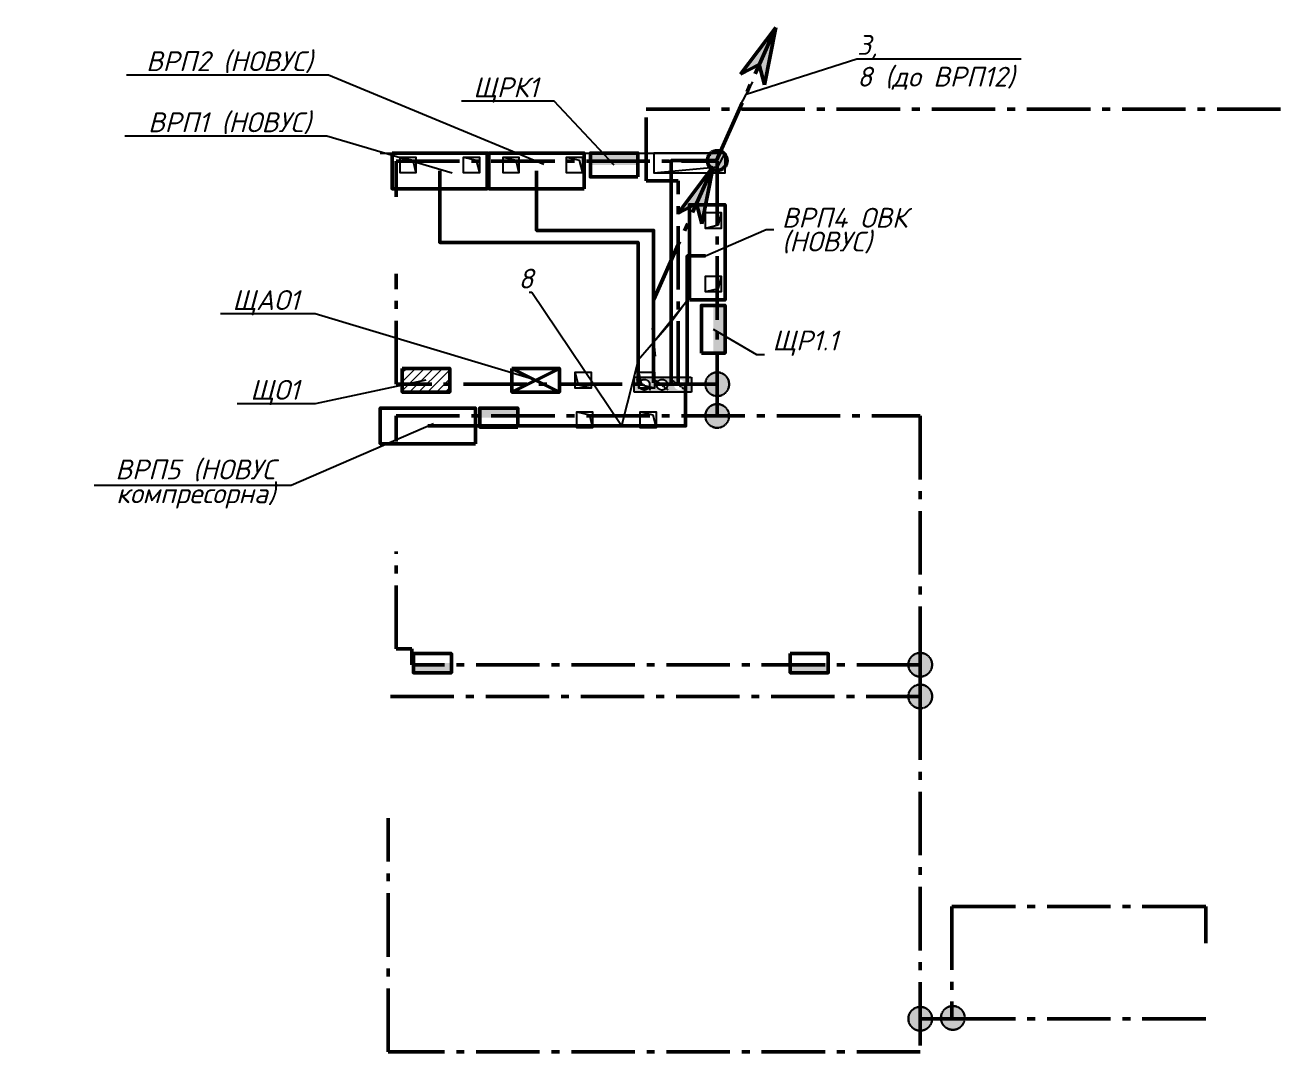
# Model space of a CAD drawing. Header units: millimetres. Extents: x 0 to 878967, y 0 to 534985.
# Drawn here: x 137928 to 153764, y 240204 to 253146 of the extents above; entities that cross this region are included whole.
import ezdxf
from ezdxf import colors
from ezdxf.entities.mleader import LeaderData, LeaderLine
from ezdxf.math import Vec2, Vec3

# ---------------------------------------------------------------- set-up
doc = ezdxf.new("R2010")
doc.units = ezdxf.units.MM
doc.linetypes.add('DASHED', pattern=[9.525, 6.35, -3.175])
doc.linetypes.add('gost6', pattern=[12, 8, -1.5, 1, -1.5])
doc.layers.get('Defpoints').update_dxf_attribs({"color": 140})
for name, color, linetype, lineweight in [('E_Позначення', 7, 'Continuous', 15), ('E_Щити', 5, 'Continuous', 50), ('Заземл.провідник', 96, 'Continuous', 50), ('Заземлення', 7, 'gost6', 50), ('Маркування електро ліній', 7, 'Continuous', 18)]:
    doc.layers.add(name, color=color, linetype=linetype, lineweight=lineweight)
doc.layers.add('АР- стена наружная', color=7, linetype='Continuous')
doc.layers.add('арх.', color=7, linetype='Continuous')
doc.styles.add('ISO', font='isocpeui.ttf')
doc.styles.get("Standard").update_dxf_attribs({"font": 'arial.ttf'})

# ---------------------------------------------------------------- blocks, each defined once
blk = doc.blocks.new('*U6')
at = {"color": 0}
blk.add_lwpolyline([(-600, 450), (600, 450), (600, 0), (-600, 0)], close=True, dxfattribs=at)
blk = doc.blocks.new('*U3')
at = {"color": 0}
for p, q in [((-300, 300), (300, 0)), ((-300, 0), (300, 300))]:
    blk.add_line(p, q, dxfattribs=at)
blk.add_lwpolyline([(-300, 300), (300, 300), (300, 0), (-300, 0)], close=True, dxfattribs=at)
blk = doc.blocks.new('*U5')
at = {"lineweight": 40}
h = blk.add_hatch(color=0, dxfattribs=at)
h.dxf.hatch_style = 1
h.paths.add_polyline_path([(300, 150), (-300, 150), (-300, 0), (300, 0)])
at = {"color": 0}
blk.add_lwpolyline([(-300, 300), (300, 300), (300, 0), (-300, 0)], close=True, dxfattribs=at)
blk = doc.blocks.new('*U4')
at = {"lineweight": 20}
h = blk.add_hatch(dxfattribs=at)
h.set_pattern_fill('ANSI31', color=0, scale=25)
h.paths.add_polyline_path([(-300, 300), (-300, 0), (300, 0), (300, 300)])
at = {"color": 0}
blk.add_lwpolyline([(-300, 300), (300, 300), (300, 0), (-300, 0)], close=True, dxfattribs=at)
blk = doc.blocks.new('_None')
blk = doc.blocks.new('ГЗШ')
at = {"lineweight": 25}
h = blk.add_hatch(color=256, dxfattribs=at)
h.paths.add_polyline_path([(-94, -356), (94, -356), (94, 371), (-94, 371)])
edge = h.paths.add_edge_path(flags=16)
edge.add_arc((0, -224), 67.6, -90, 270)
edge = h.paths.add_edge_path(flags=16)
edge.add_arc((0, 0), 67.6, -90, 270)
edge = h.paths.add_edge_path(flags=16)
edge.add_arc((0, 217), 67.6, -90, 270)
for p, q in [((68, 295), (-64, 118)), ((68, 78), (-64, -99)), ((68, -146), (-64, -322))]:
    blk.add_line(p, q, dxfattribs=at)
blk.add_lwpolyline([(94, -350), (-94, -350), (-94, 371), (94, 371)], close=True, dxfattribs=at)
for centre in [(0, 0), (0, -224)]:
    blk.add_circle(centre, 67.6, dxfattribs=at)
blk = doc.blocks.new('*U95')
at = {"lineweight": -2}
h = blk.add_hatch(color=0, dxfattribs=at)
h.paths.add_polyline_path([(8.77, 16.13), (3.9, 10.61), (6.34, 11.65)])
h.paths.add_polyline_path([(8.77, 16.13), (6.34, 11.65), (6.79, 9.05)])
h = blk.add_hatch(color=0, dxfattribs=at)
edge = h.paths.add_edge_path()
edge.add_arc((0.07, 0), 1.28, 0, 360)
h = blk.add_hatch(color=0, dxfattribs=at)
h.paths.add_polyline_path([(-0.47, -0.71), (-5.33, -6.22), (-2.9, -5.18)])
h.paths.add_polyline_path([(-0.47, -0.71), (-2.9, -5.18), (-2.45, -7.79)])
at = {"color": 0, "lineweight": -2}
for p, q in [((0, 0), (8.77, 16.13)), ((8.77, 16.13), (3.9, 10.61)), ((8.77, 16.13), (6.79, 9.05)), ((3.9, 10.61), (6.34, 11.65)), ((6.34, 11.65), (6.79, 9.05)), ((-9.24, -16.84), (-0.47, -0.71)), ((-0.47, -0.71), (-5.33, -6.22)), ((-0.47, -0.71), (-2.45, -7.79)), ((-5.33, -6.22), (-2.9, -5.18)), ((-2.9, -5.18), (-2.45, -7.79))]:
    blk.add_line(p, q, dxfattribs=at)
blk.add_circle((0.11, 0), 1.24, dxfattribs=at)
blk = doc.blocks.new('_Oblique')
at = {"color": 0, "linetype": 'ByBlock', "lineweight": -2}
blk.add_line((-0.5, -0.5), (0.5, 0.5), dxfattribs=at)

msp = doc.modelspace()

# ---------------------------------------------------------------- hatches: boundary and pattern name
h = msp.add_hatch(color=256)
h.dxf.hatch_style = 1
h.paths.add_polyline_path([(146806.1, 248619.7, 0.4142136), (146656.1, 248769.7), (146656.1, 248469.7, 0.4142136)])
h.paths.add_polyline_path([(146656.1, 248619.7), (146506.1, 248619.7, 0.4142136), (146656.1, 248469.7)])
h.paths.add_polyline_path([(146656.1, 248729.7), (146612.9, 248763.3, 0.331131), (146506.1, 248619.7), (146656.1, 248619.7)])
h.paths.add_polyline_path([(146656.1, 248769.7, 0.0730616), (146612.9, 248763.3), (146656.1, 248729.7)])
h = msp.add_hatch(color=256)
h.dxf.hatch_style = 1
h.paths.add_polyline_path([(146806.1, 248219.7, 0.4142136), (146656.1, 248369.7), (146656.1, 248069.7, 0.4142136)])
h.paths.add_polyline_path([(146656.1, 248219.7), (146506.1, 248219.7, 0.4142136), (146656.1, 248069.7)])
h.paths.add_polyline_path([(146656.1, 248329.7), (146612.9, 248363.3, 0.331131), (146506.1, 248219.7), (146656.1, 248219.7)])
h.paths.add_polyline_path([(146656.1, 248369.7, 0.0730616), (146612.9, 248363.3), (146656.1, 248329.7)])
h = msp.add_hatch(color=256)
h.dxf.hatch_style = 1
h.paths.add_polyline_path([(149366.3, 245083.5, 0.4142136), (149216.3, 245233.5), (149216.3, 244933.5, 0.4142136)])
h.paths.add_polyline_path([(149216.3, 245083.5), (149066.3, 245083.5, 0.4142136), (149216.3, 244933.5)])
h.paths.add_polyline_path([(149216.3, 245193.6), (149173.1, 245227.2, 0.331131), (149066.3, 245083.5), (149216.3, 245083.5)])
h.paths.add_polyline_path([(149216.3, 245233.5, 0.0730616), (149173.1, 245227.2), (149216.3, 245193.6)])
h = msp.add_hatch(color=256)
h.dxf.hatch_style = 1
h.paths.add_polyline_path([(149366.3, 244683.5, 0.4142136), (149216.3, 244833.5), (149216.3, 244533.5, 0.4142136)])
h.paths.add_polyline_path([(149216.3, 244683.5), (149066.3, 244683.5, 0.4142136), (149216.3, 244533.5)])
h.paths.add_polyline_path([(149216.3, 244793.6), (149173.1, 244827.2, 0.331131), (149066.3, 244683.5), (149216.3, 244683.5)])
h.paths.add_polyline_path([(149216.3, 244833.5, 0.0730616), (149173.1, 244827.2), (149216.3, 244793.6)])
h = msp.add_hatch(color=256)
h.dxf.hatch_style = 1
h.paths.add_polyline_path([(149366.3, 240621, 0.4142136), (149216.3, 240771), (149216.3, 240471, 0.4142136)])
h.paths.add_polyline_path([(149216.3, 240621), (149066.3, 240621, 0.4142136), (149216.3, 240471)])
h.paths.add_polyline_path([(149216.3, 240731.1), (149173.1, 240764.7, 0.331131), (149066.3, 240621), (149216.3, 240621)])
h.paths.add_polyline_path([(149216.3, 240771, 0.0730616), (149173.1, 240764.7), (149216.3, 240731.1)])
h = msp.add_hatch(color=256)
h.dxf.hatch_style = 1
h.paths.add_polyline_path([(149777.3, 240632, 0.4142136), (149627.3, 240782), (149627.3, 240482, 0.4142136)])
h.paths.add_polyline_path([(149627.3, 240632), (149477.3, 240632, 0.4142136), (149627.3, 240482)])
h.paths.add_polyline_path([(149627.3, 240742.1), (149584.1, 240775.7, 0.331131), (149477.3, 240632), (149627.3, 240632)])
h.paths.add_polyline_path([(149627.3, 240782, 0.0730616), (149584.1, 240775.7), (149627.3, 240742.1)])

# ---------------------------------------------------------------- linework, layer by layer
at = {"layer": 'Defpoints'}
for points in [[(145856.1, 251282.5), (146756.1, 251282.5), (146756.1, 251532.5), (145856.1, 251532.5), (145856.1, 251282.5), (146663.1, 251360.8), (146756.1, 251532.5)], [(142656.1, 251482.5), (142856.1, 251482.5), (142856.1, 251282.5), (142656.1, 251282.5), (142656.1, 251482.5), (142815.8, 251445), (142856.1, 251282.5)], [(143456.1, 251482.5), (143656.1, 251482.5), (143656.1, 251282.5), (143456.1, 251282.5), (143456.1, 251482.5), (143615.8, 251445), (143656.1, 251282.5)], [(143956.1, 251482.5), (144156.1, 251482.5), (144156.1, 251282.5), (143956.1, 251282.5), (143956.1, 251482.5), (144115.8, 251445), (144156.1, 251282.5)], [(144756.1, 251482.5), (144956.1, 251482.5), (144956.1, 251282.5), (144756.1, 251282.5), (144756.1, 251482.5), (144915.8, 251445), (144956.1, 251282.5)], [(146706.1, 250782.5), (146706.1, 250582.5), (146506.1, 250582.5), (146506.1, 250782.5), (146706.1, 250782.5), (146668.5, 250622.8), (146506.1, 250582.5)], [(146706.1, 249982.5), (146706.1, 249782.5), (146506.1, 249782.5), (146506.1, 249982.5), (146706.1, 249982.5), (146668.5, 249822.8), (146506.1, 249782.5)], [(145066.1, 248569.7), (144866.1, 248569.7), (144866.1, 248769.7), (145066.1, 248769.7), (145066.1, 248569.7), (144906.4, 248607.2), (144866.1, 248769.7)], [(145866.1, 248569.7), (145666.1, 248569.7), (145666.1, 248769.7), (145866.1, 248769.7), (145866.1, 248569.7), (145706.4, 248607.2), (145666.1, 248769.7)], [(144884, 248269.7), (145084, 248269.7), (145084, 248069.7), (144884, 248069.7), (144884, 248269.7), (145043.7, 248232.1), (145084, 248069.7)], [(145684, 248269.7), (145884, 248269.7), (145884, 248069.7), (145684, 248069.7), (145684, 248269.7), (145843.7, 248232.1), (145884, 248069.7)]]:
    msp.add_lwpolyline(points, dxfattribs=at)
at = {"layer": 'АР- стена наружная', "linetype": 'Continuous', "flags": 128}
msp.add_lwpolyline([(142406.1, 251532.5), (146756.1, 251532.5)], dxfattribs=at)
msp.add_lwpolyline([(142406.1, 251532.5), (146756.1, 251532.5)], dxfattribs=at)
at = {"layer": 'арх.', "linetype": 'gost6', "lineweight": 30}
for centre in [(146656.1, 248619.7), (146656.1, 248219.7), (149216.3, 245083.5), (149216.3, 244683.5), (149216.3, 240621), (149627.3, 240632)]:
    msp.add_circle(centre, 150, dxfattribs=at)
at = {"layer": 'Заземл.провідник', "color": 50, "ltscale": 100}
msp.add_lwpolyline([(144377.6, 251307.5), (144377.6, 250557.5), (145854.3, 250557.5), (145854.3, 248636.8)], dxfattribs=at)
at = {"layer": 'Заземл.провідник', "linetype": 'DASHED', "ltscale": 30}
msp.add_lwpolyline([(144377.6, 251307.5), (144377.6, 250557.5), (145854.3, 250557.5), (145854.3, 248636.8)], dxfattribs=at)
at = {"layer": 'Заземлення', "color": 150, "ltscale": 100}
for points in [[(146656.1, 248619.7), (146656.1, 248219.7)], [(149216.3, 245083.5), (149216.3, 244683.5)], [(142536.3, 244683.5), (149216.3, 244683.5), (149216.3, 240203.7), (142506.1, 240203.7), (142506.1, 243150.1)], [(152816.2, 241575.9), (152816.2, 242036.8), (149616.3, 242036.8), (149616.3, 240621), (152827, 240621)], [(149616.3, 240621), (149216.3, 240621)]]:
    msp.add_lwpolyline(points, dxfattribs=at)

# ---------------------------------------------------------------- block references
at = {"layer": 'E_Щити'}
for name, p in [('*U6', (143156.1, 251082.5)), ('*U4', (142983.1, 248519.7))]:
    msp.add_blockref(name, p, dxfattribs=at)
for name, p, rotation in [('*U5', (145356.1, 251532.5), 180), ('*U6', (146756.1, 250282.5), 89.99999999999999), ('*U5', (146756.1, 249312.2), 90), ('*U6', (143006.1, 248319.7), 180)]:
    msp.add_blockref(name, p, dxfattribs=dict(at, rotation=rotation))
at = {"layer": 'E_Щити', "color": 1}
msp.add_blockref('*U3', (144366.8, 248519.7), dxfattribs=at)
at = {"layer": 'E_Щити', "xscale": 0.8, "yscale": 0.8, "rotation": 180}
msp.add_blockref('*U5', (143901.1, 248319.7), dxfattribs=at)
at = {"layer": 'E_Щити', "xscale": 0.8, "yscale": 0.8}
for p in [(143063.7, 244983.6), (147816.3, 244983.5)]:
    msp.add_blockref('*U5', p, dxfattribs=at)
at = {"layer": 'Заземлення', "rotation": 270}
msp.add_blockref('ГЗШ', (145960, 248613.3), dxfattribs=at)

# ---------------------------------------------------------------- next in the draw order: leaders
at = {"layer": 'E_Позначення', "color": 7, "lineweight": 9}
ml = msp.add_multileader_mtext('Standard', dxfattribs=at)
ml.set_content('ВРП2 (НОВУС)', color=7, style='ISO')
ml.set_leader_properties()
ml.set_arrow_properties(name='NONE')
ml.build(insert=Vec2(0, 0))
ml.multileader.update_dxf_attribs({"has_text_frame": 1, "text_left_attachment_type": 7, "text_right_attachment_type": 8, "dogleg_length": 100, "arrow_head_size": 200})
ctx = ml.context
ctx.base_point, ctx.char_height, ctx.arrow_head_size, ctx.landing_gap_size, ctx.plane_origin = Vec3(139168.4, 252541.3), 250, 200, 100, Vec3(99515.1, 248047.8)
ctx.left_attachment, ctx.right_attachment, ctx.text_align_type = 7, 8, 2
notes = []
notes.append((ctx, [(0, (1, 1, 0), (141752.7, 252516.3), (-1, 0), 100, [(0, [(144467.9, 251388.4)], 0, [])])]))
ctx.mtext.insert, ctx.mtext.width, ctx.mtext.alignment, ctx.mtext.line_spacing_factor, ctx.mtext.flow_direction = Vec3(141552.7, 252816.3), 2384.28, 3, 0.72, 5
ctx.mtext.has_bg_fill, ctx.mtext.bg_color, ctx.mtext.bg_scale_factor, ctx.mtext.bg_transparency, ctx.mtext.use_window_bg_color = 1, -1027028792, 1.5, 0, 1
ml = msp.add_multileader_mtext('Standard', dxfattribs=at)
ml.set_content('ВРП4 ОВК (НОВУС)', color=7, style='ISO')
ml.set_leader_properties()
ml.set_arrow_properties(name='NONE')
ml.build(insert=Vec2(0, 0))
ml.multileader.update_dxf_attribs({"has_text_frame": 1, "text_left_attachment_type": 7, "text_right_attachment_type": 8, "dogleg_length": 100, "arrow_head_size": 200})
ctx = ml.context
ctx.base_point, ctx.char_height, ctx.arrow_head_size, ctx.landing_gap_size, ctx.plane_origin = Vec3(147371.7, 250567.8), 250, 200, 100, Vec3(89920.8, 247139.6)
ctx.left_attachment, ctx.right_attachment = 7, 8
notes.append((ctx, [(1, (1, 1, 0), (147271.7, 250567.8), (1, 0), 100, [(0, [(146507.9, 250236.8)], 0, [])])]))
ctx.mtext.insert, ctx.mtext.width, ctx.mtext.line_spacing_factor, ctx.mtext.flow_direction = Vec3(147471.7, 250842.8), 1750.189, 0.72, 5
ctx.mtext.has_bg_fill, ctx.mtext.bg_color, ctx.mtext.bg_scale_factor, ctx.mtext.bg_transparency, ctx.mtext.use_window_bg_color = 1, -1027028792, 1.5, 0, 1
ml = msp.add_multileader_mtext('Standard', dxfattribs=at)
ml.set_content('ВРП5 (НОВУС компресорна)', color=7, style='ISO')
ml.set_leader_properties()
ml.set_arrow_properties(name='NONE')
ml.build(insert=Vec2(0, 0))
ml.multileader.update_dxf_attribs({"has_text_frame": 1, "text_left_attachment_type": 7, "text_right_attachment_type": 8, "dogleg_length": 100, "arrow_head_size": 200})
ctx = ml.context
ctx.base_point, ctx.char_height, ctx.arrow_head_size, ctx.landing_gap_size, ctx.plane_origin = Vec3(138822.2, 247344.9), 250, 200, 100, Vec3(92165.3, 240315.2)
ctx.left_attachment, ctx.right_attachment, ctx.text_align_type = 7, 8, 2
notes.append((ctx, [(0, (1, 1, 0), (141282.2, 247344.9), (-1, 0), 100, [(0, [(143079.1, 248121.8)], 0, [])])]))
ctx.mtext.insert, ctx.mtext.width, ctx.mtext.alignment, ctx.mtext.line_spacing_factor, ctx.mtext.flow_direction = Vec3(141082.2, 247669.9), 2260.038, 3, 0.72, 5
ctx.mtext.has_bg_fill, ctx.mtext.bg_color, ctx.mtext.bg_scale_factor, ctx.mtext.bg_transparency, ctx.mtext.use_window_bg_color = 1, -1027028792, 1.5, 0, 1
for ctx, leaders in notes:
    for number, flags, end, landing, length, lines in leaders:
        leader = LeaderData()
        leader.index, (leader.has_last_leader_line, leader.has_dogleg_vector, leader.attachment_direction) = number, flags
        leader.last_leader_point, leader.dogleg_vector, leader.dogleg_length = Vec3(end), Vec3(landing), length
        for number, points, colour, breaks in lines:
            line = LeaderLine()
            line.index, line.vertices, line.color, line.breaks = number, Vec3.list(points), colors.encode_raw_color(colour), breaks
            leader.lines.append(line)
        ctx.leaders.append(leader)

# ---------------------------------------------------------------- next in the draw order: linework, layer by layer
at = {"layer": 'Заземл.провідник', "color": 50, "ltscale": 100}
for points in [[(146075.4, 248613.3), (146075.4, 251438.3), (146656.1, 251438.3)], [(146507.9, 250236.8), (146277.9, 250236.8), (146277.9, 248636.8)], [(143006.1, 248094.7), (146256.1, 248094.7), (146256.1, 248592.9)]]:
    msp.add_lwpolyline(points, dxfattribs=at)
at = {"layer": 'Заземл.провідник', "linetype": 'DASHED', "ltscale": 30}
for points in [[(146075.4, 248613.3), (146075.4, 251438.3), (146656.1, 251438.3)], [(146507.9, 250236.8), (146277.9, 250236.8), (146277.9, 248636.8)], [(143006.1, 248094.7), (146256.1, 248094.7), (146256.1, 248592.9)]]:
    msp.add_lwpolyline(points, dxfattribs=at)
at = {"layer": 'Заземлення', "ltscale": 100}
msp.add_lwpolyline([(146161.5, 248613.3), (146161.5, 251182.5), (145761.5, 251182.5), (145761.5, 252087.9), (159005.3, 252087.9)], dxfattribs=at)
at = {"layer": 'Заземлення', "color": 150, "ltscale": 100}
msp.add_lwpolyline([(142606.1, 247899), (142606.1, 248219.7), (149216.3, 248219.7), (149216.3, 245083.5), (142806.1, 245083.5), (142806.1, 245283.5), (142606.1, 245283.5), (142606.1, 246512.5)], dxfattribs=at)

# ---------------------------------------------------------------- next in the draw order: block references
at = {"layer": 'E_Щити', "rotation": 180}
msp.add_blockref('*U6', (144377.6, 251532.5), dxfattribs=at)
at = {"layer": 'Заземлення', "ltscale": 100, "xscale": 100, "yscale": 100, "zscale": 100, "rotation": 4.482106600348586}
msp.add_blockref('*U95', (146644.9, 251437.5), dxfattribs=at)

# ---------------------------------------------------------------- next in the draw order: leaders
at = {"layer": 'E_Позначення', "color": 7, "lineweight": 9}
ml = msp.add_multileader_mtext('Standard', dxfattribs=at)
ml.set_content('ВРП1 (НОВУС)', color=7, style='ISO')
ml.set_leader_properties()
ml.set_arrow_properties(name='NONE')
ml.build(insert=Vec2(0, 0))
ml.multileader.update_dxf_attribs({"has_text_frame": 1, "text_left_attachment_type": 7, "text_right_attachment_type": 8, "dogleg_length": 100, "arrow_head_size": 200})
ctx = ml.context
ctx.base_point, ctx.char_height, ctx.arrow_head_size, ctx.landing_gap_size, ctx.plane_origin = Vec3(139199.2, 251771.3), 250, 200, 100, Vec3(99735.2, 245720.6)
ctx.left_attachment, ctx.right_attachment, ctx.text_align_type = 7, 8, 2
notes = []
notes.append((ctx, [(0, (1, 1, 0), (141731.6, 251746.3), (-1, 0), 100, [(0, [(143313.6, 251278.5)], 0, [])])]))
ctx.mtext.insert, ctx.mtext.alignment, ctx.mtext.line_spacing_factor, ctx.mtext.flow_direction = Vec3(141531.6, 252046.3), 3, 0.72, 5
ctx.mtext.has_bg_fill, ctx.mtext.bg_color, ctx.mtext.bg_scale_factor, ctx.mtext.bg_transparency, ctx.mtext.use_window_bg_color = 1, -1027028792, 1.5, 0, 1
for ctx, leaders in notes:
    for number, flags, end, landing, length, lines in leaders:
        leader = LeaderData()
        leader.index, (leader.has_last_leader_line, leader.has_dogleg_vector, leader.attachment_direction) = number, flags
        leader.last_leader_point, leader.dogleg_vector, leader.dogleg_length = Vec3(end), Vec3(landing), length
        for number, points, colour, breaks in lines:
            line = LeaderLine()
            line.index, line.vertices, line.color, line.breaks = number, Vec3.list(points), colors.encode_raw_color(colour), breaks
            leader.lines.append(line)
        ctx.leaders.append(leader)

# ---------------------------------------------------------------- next in the draw order: linework, layer by layer
at = {"layer": 'Заземл.провідник', "color": 50, "ltscale": 100}
msp.add_lwpolyline([(143156.1, 251307.5), (143156.1, 250407.5), (145657.9, 250407.5), (145657.9, 248636.8)], dxfattribs=at)
at = {"layer": 'Заземл.провідник', "linetype": 'DASHED', "ltscale": 30}
msp.add_lwpolyline([(143156.1, 251307.5), (143156.1, 250407.5), (145657.9, 250407.5), (145657.9, 248636.8)], dxfattribs=at)
at = {"layer": 'Заземлення', "color": 150, "ltscale": 100}
msp.add_lwpolyline([(142606.1, 250980.6), (142606.1, 251432.5), (146656.1, 251432.5), (146656.1, 248619.7), (142606.1, 248619.7), (142606.1, 250010.5)], dxfattribs=at)

# ---------------------------------------------------------------- next in the draw order: leaders
at = {"layer": 'Маркування електро ліній'}
ml = msp.add_multileader_mtext('Standard', dxfattribs=at)
ml.set_content('{\\fISOCPEUR|b0|i1|c204|p34;3,\\P8 (до ВРП12)}', color=256)
ml.set_leader_properties()
ml.set_arrow_properties(name='OBLIQUE')
ml.build(insert=Vec2(0, 0))
ml.multileader.update_dxf_attribs({"text_left_attachment_type": 6, "text_right_attachment_type": 6, "dogleg_length": 0.36, "arrow_head_size": 250})
ctx = ml.context
ctx.base_point, ctx.char_height, ctx.arrow_head_size, ctx.plane_origin = Vec3(148418.9, 252721), 250, 250, Vec3(178623.8, 239759.1)
ctx.left_attachment, ctx.right_attachment = 6, 6
notes = []
notes.append((ctx, [(0, (1, 1, 0), (148418.5, 252721), (1, 0), 0.36, [(0, [(147019, 252275.8)], 0, [])])]))
ctx.mtext.insert, ctx.mtext.width, ctx.mtext.defined_height, ctx.mtext.line_spacing_factor, ctx.mtext.flow_direction = Vec3(148420.9, 253021), 3061.036, 2.842170943040401e-14, 0.96, 5
ctx.mtext.has_bg_fill, ctx.mtext.bg_color, ctx.mtext.bg_scale_factor, ctx.mtext.bg_transparency, ctx.mtext.use_window_bg_color = 1, -1023410167, 1.5, 0, 1
for ctx, leaders in notes:
    for number, flags, end, landing, length, lines in leaders:
        leader = LeaderData()
        leader.index, (leader.has_last_leader_line, leader.has_dogleg_vector, leader.attachment_direction) = number, flags
        leader.last_leader_point, leader.dogleg_vector, leader.dogleg_length = Vec3(end), Vec3(landing), length
        for number, points, colour, breaks in lines:
            line = LeaderLine()
            line.index, line.vertices, line.color, line.breaks = number, Vec3.list(points), colors.encode_raw_color(colour), breaks
            leader.lines.append(line)
        ctx.leaders.append(leader)

# ---------------------------------------------------------------- next in the draw order: leaders
at = {"layer": 'E_Позначення', "color": 7, "lineweight": 9}
ml = msp.add_multileader_mtext('Standard', dxfattribs=at)
ml.set_content('ЩРК1', color=7, style='ISO')
ml.set_leader_properties()
ml.set_arrow_properties(name='NONE')
ml.build(insert=Vec2(0, 0))
ml.multileader.update_dxf_attribs({"has_text_frame": 1, "text_left_attachment_type": 7, "text_right_attachment_type": 8, "dogleg_length": 100, "arrow_head_size": 200})
ctx = ml.context
ctx.base_point, ctx.char_height, ctx.arrow_head_size, ctx.landing_gap_size, ctx.plane_origin = Vec3(143426.9, 252186.6), 250, 200, 100, Vec3(100512.9, 246678.1)
ctx.left_attachment, ctx.right_attachment, ctx.text_align_type = 7, 8, 2
notes = []
notes.append((ctx, [(0, (1, 1, 0), (144599.8, 252186.6), (-1, 0), 100, [(0, [(145356.1, 251382.5)], 0, [])])]))
ctx.mtext.insert, ctx.mtext.alignment, ctx.mtext.line_spacing_factor, ctx.mtext.flow_direction = Vec3(144399.8, 252486.6), 3, 0.72, 5
ctx.mtext.has_bg_fill, ctx.mtext.bg_color, ctx.mtext.bg_scale_factor, ctx.mtext.bg_transparency, ctx.mtext.use_window_bg_color = 1, -1027028792, 1.5, 0, 1
ml = msp.add_multileader_mtext('Standard', dxfattribs=at)
ml.set_content('ЩР1.1', color=7, style='ISO')
ml.set_leader_properties()
ml.set_arrow_properties(name='NONE')
ml.build(insert=Vec2(0, 0))
ml.multileader.update_dxf_attribs({"has_text_frame": 1, "text_left_attachment_type": 7, "text_right_attachment_type": 8, "dogleg_length": 100, "arrow_head_size": 200})
ctx = ml.context
ctx.base_point, ctx.char_height, ctx.arrow_head_size, ctx.landing_gap_size, ctx.plane_origin = Vec3(147252.1, 248995.4), 250, 200, 100, Vec3(101846.8, 251260.1)
ctx.left_attachment, ctx.right_attachment = 7, 8
notes.append((ctx, [(1, (1, 1, 0), (147152.1, 248995.4), (1, 0), 100, [(0, [(146606.1, 249312.2)], 0, [])])]))
ctx.mtext.insert, ctx.mtext.line_spacing_factor, ctx.mtext.flow_direction = Vec3(147352.1, 249295.4), 0.72, 5
ctx.mtext.has_bg_fill, ctx.mtext.bg_color, ctx.mtext.bg_scale_factor, ctx.mtext.bg_transparency, ctx.mtext.use_window_bg_color = 1, -1027028792, 1.5, 0, 1
at = {"layer": 'Маркування електро ліній'}
ml = msp.add_multileader_mtext('Standard', dxfattribs=at)
ml.set_content('{\\fISOCPEUR|b0|i1|c204|p34;8}', color=256)
ml.set_leader_properties()
ml.set_arrow_properties(name='OBLIQUE')
ml.build(insert=Vec2(0, 0))
ml.multileader.update_dxf_attribs({"text_left_attachment_type": 6, "text_right_attachment_type": 6, "dogleg_length": 0.36, "arrow_head_size": 250})
ctx = ml.context
ctx.base_point, ctx.char_height, ctx.arrow_head_size, ctx.plane_origin = Vec3(144146.7, 249776.1), 250, 250, Vec3(178940, 236632.6)
ctx.left_attachment, ctx.right_attachment = 6, 6
notes.append((ctx, [(1, (1, 1, 0), (144317.4, 249776.1), (-1, 0), 0.36, [(5, [(145854.3, 249149.4), (146277.9, 249676.1), (146075.4, 249403.3), (145657.9, 248921.8), (145449.2, 248094.7)], 0, [])])]))
ctx.mtext.insert, ctx.mtext.width, ctx.mtext.defined_height, ctx.mtext.line_spacing_factor, ctx.mtext.flow_direction = Vec3(144148.7, 250076.1), 28.531, 518.5, 0.96, 5
ctx.mtext.has_bg_fill, ctx.mtext.bg_color, ctx.mtext.bg_scale_factor, ctx.mtext.bg_transparency, ctx.mtext.use_window_bg_color = 1, -1023410167, 1.5, 0, 1
for ctx, leaders in notes:
    for number, flags, end, landing, length, lines in leaders:
        leader = LeaderData()
        leader.index, (leader.has_last_leader_line, leader.has_dogleg_vector, leader.attachment_direction) = number, flags
        leader.last_leader_point, leader.dogleg_vector, leader.dogleg_length = Vec3(end), Vec3(landing), length
        for number, points, colour, breaks in lines:
            line = LeaderLine()
            line.index, line.vertices, line.color, line.breaks = number, Vec3.list(points), colors.encode_raw_color(colour), breaks
            leader.lines.append(line)
        ctx.leaders.append(leader)

# ---------------------------------------------------------------- next in the draw order: leaders
at = {"layer": 'E_Позначення', "color": 7, "lineweight": 9}
ml = msp.add_multileader_mtext('Standard', dxfattribs=at)
ml.set_content('ЩАО1', color=7, style='ISO')
ml.set_leader_properties()
ml.set_arrow_properties(name='NONE')
ml.build(insert=Vec2(0, 0))
ml.multileader.update_dxf_attribs({"has_text_frame": 1, "text_left_attachment_type": 7, "text_right_attachment_type": 8, "dogleg_length": 100, "arrow_head_size": 200})
ctx = ml.context
ctx.base_point, ctx.char_height, ctx.arrow_head_size, ctx.landing_gap_size, ctx.plane_origin = Vec3(140401.5, 249505.3), 250, 200, 100, Vec3(96752.7, 251926.1)
ctx.left_attachment, ctx.right_attachment, ctx.text_align_type = 7, 8, 2
notes = []
notes.append((ctx, [(0, (1, 1, 0), (141586, 249505.3), (-1, 0), 100, [(0, [(144366.8, 248669.7)], 0, [])])]))
ctx.mtext.insert, ctx.mtext.alignment, ctx.mtext.line_spacing_factor, ctx.mtext.flow_direction = Vec3(141386, 249805.3), 3, 0.72, 5
ctx.mtext.has_bg_fill, ctx.mtext.bg_color, ctx.mtext.bg_scale_factor, ctx.mtext.bg_transparency, ctx.mtext.use_window_bg_color = 1, -1027028792, 1.5, 0, 1
for ctx, leaders in notes:
    for number, flags, end, landing, length, lines in leaders:
        leader = LeaderData()
        leader.index, (leader.has_last_leader_line, leader.has_dogleg_vector, leader.attachment_direction) = number, flags
        leader.last_leader_point, leader.dogleg_vector, leader.dogleg_length = Vec3(end), Vec3(landing), length
        for number, points, colour, breaks in lines:
            line = LeaderLine()
            line.index, line.vertices, line.color, line.breaks = number, Vec3.list(points), colors.encode_raw_color(colour), breaks
            leader.lines.append(line)
        ctx.leaders.append(leader)

# ---------------------------------------------------------------- next in the draw order: leaders
ml = msp.add_multileader_mtext('Standard', dxfattribs=at)
ml.set_content('ЩО1', color=7, style='ISO')
ml.set_leader_properties()
ml.set_arrow_properties(name='NONE')
ml.build(insert=Vec2(0, 0))
ml.multileader.update_dxf_attribs({"has_text_frame": 1, "text_left_attachment_type": 7, "text_right_attachment_type": 8, "dogleg_length": 100, "arrow_head_size": 200})
ctx = ml.context
ctx.base_point, ctx.char_height, ctx.arrow_head_size, ctx.landing_gap_size, ctx.plane_origin = Vec3(140634.4, 248373.6), 250, 200, 100, Vec3(95022.1, 250638.3)
ctx.left_attachment, ctx.right_attachment, ctx.text_align_type = 7, 8, 2
notes = []
notes.append((ctx, [(0, (1, 1, 0), (141586, 248373.6), (-1, 0), 100, [(0, [(142983.1, 248669.7)], 0, [])])]))
ctx.mtext.insert, ctx.mtext.alignment, ctx.mtext.line_spacing_factor, ctx.mtext.flow_direction = Vec3(141386, 248673.6), 3, 0.72, 5
ctx.mtext.has_bg_fill, ctx.mtext.bg_color, ctx.mtext.bg_scale_factor, ctx.mtext.bg_transparency, ctx.mtext.use_window_bg_color = 1, -1027028792, 1.5, 0, 1
for ctx, leaders in notes:
    for number, flags, end, landing, length, lines in leaders:
        leader = LeaderData()
        leader.index, (leader.has_last_leader_line, leader.has_dogleg_vector, leader.attachment_direction) = number, flags
        leader.last_leader_point, leader.dogleg_vector, leader.dogleg_length = Vec3(end), Vec3(landing), length
        for number, points, colour, breaks in lines:
            line = LeaderLine()
            line.index, line.vertices, line.color, line.breaks = number, Vec3.list(points), colors.encode_raw_color(colour), breaks
            leader.lines.append(line)
        ctx.leaders.append(leader)

doc.saveas('drawing.dxf')
